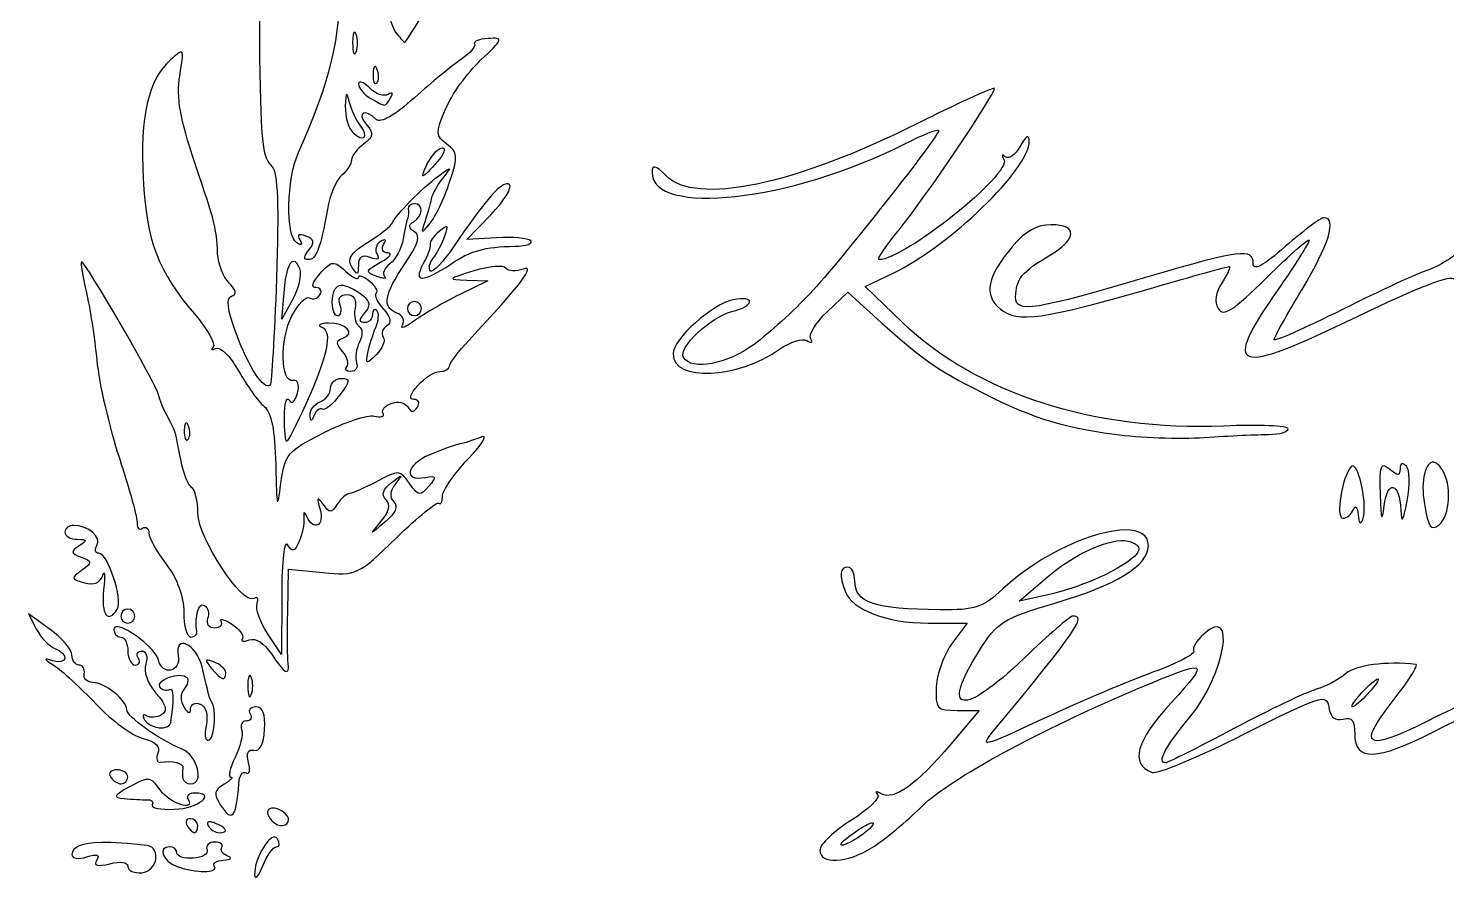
# Model space of a CAD drawing. Extents: x 25 to 138, y 19 to 165.
# Drawn here: x 26.7 to 84, y 94.4 to 128.7 of the extents above; entities that cross this region are included whole.
import ezdxf

# ---------------------------------------------------------------- set-up
doc = ezdxf.new("R2010")
doc.units = 0
doc.layers.add('Layer_1', color=7, linetype='CONTINUOUS')

msp = doc.modelspace()

# ---------------------------------------------------------------- linework, layer by layer
at = {"layer": 'Layer_1', "color": 7}
for points in [[(39.925075, 128.50231), (39.925075, 128.50231)], [(40.743076, 127.123719), (40.743076, 127.123719)], [(39.597101, 125.983256), (39.597101, 125.983256)], [(40.152173, 126.493681), (40.152173, 126.493681)], [(65.741793, 126.236813), (65.741793, 126.236813)], [(43.469388, 123.834619), (43.469388, 123.834619)], [(46.062305, 122.387127), (46.062305, 122.387127)], [(45.641728, 120.204866), (44.45, 120.134861), (45.418485, 121.133662)], [(28.889192, 119.233624), (28.889192, 119.233624)], [(37.456731, 119.261736), (37.456731, 119.261736)], [(39.039269, 119.169131), (39.039269, 119.169131)], [(62.044792, 116.77796), (60.536667, 118.240885), (61.665556, 118.77832)], [(37.418699, 117.719987), (36.977173, 116.920175), (37.067575, 117.977955)], [(44.45, 118.487829), (45.296667, 118.46027), (44.167778, 117.910157)], [(58.992714, 117.210113), (59.827253, 118.009925), (60.464457, 117.427842)], [(42.333333, 117.625731), (42.333333, 117.625731)], [(39.383231, 114.521286), (39.383231, 114.521286)], [(33.123076, 112.730386), (33.123076, 112.730386)], [(83.478799, 111.140682), (83.478799, 111.140682)], [(41.767785, 110.570725), (41.767785, 110.570725)], [(80.213398, 110.989648), (80.213398, 110.989648)], [(82.231397, 111.080599), (82.231397, 111.080599)], [(28.575, 108.590208), (28.575, 108.590208)], [(71.051098, 108.40555), (71.051098, 108.40555)], [(71.000936, 107.973398), (71.000936, 107.973398)], [(37.219709, 105.096055), (37.253333, 106.818603), (38.636332, 106.685759)], [(67.969805, 105.799406), (66.745556, 105.529861), (67.874444, 106.493938)], [(36.973315, 105.772397), (36.967253, 103.373508), (36.405013, 104.220175)], [(26.746068, 105.010617), (27.079002, 104.387742)], [(27.625256, 104.384437), (26.746068, 105.010617), (26.746068, 105.010617)], [(30.762222, 105.207953), (30.762222, 105.207953)], [(30.350466, 104.496332), (30.350466, 104.496332)], [(63.071155, 104.643508), (64.645977, 104.643508), (64.047909, 103.835424)], [(33.967539, 103.148061), (33.967539, 103.148061)], [(35.691741, 102.537865), (35.691741, 102.537865)], [(81.226533, 102.385731), (81.226533, 102.385731)], [(35.933724, 101.256842), (35.933724, 101.256842)], [(64.244141, 101.116831), (65.12884, 101.117382), (63.986173, 99.752575)], [(30.322353, 98.716842), (30.322353, 98.716842)], [(31.606132, 98.329887), (31.606132, 98.329887)], [(36.563763, 97.169028), (36.563763, 97.169028)], [(33.285687, 96.741286), (33.285687, 96.741286)], [(34.114161, 96.612852), (34.114161, 96.612852)], [(60.817785, 96.579779), (60.817785, 96.579779)], [(29.695069, 95.782171), (29.695069, 95.782171)], [(34.265195, 95.80091), (34.265195, 95.80091)], [(36.699912, 96.004311), (36.699912, 96.004311)]]:
    msp.add_lwpolyline(points, dxfattribs=at)
for points in [[(36.676211, 132.123794), (36.135764, 130.73184), (36.040785, 129.992931), (36.082551, 127.503508)], [(37.653516, 123.651062), (38.94505, 126.522027), (39.357777, 128.249247), (39.350157, 130.749064)], [(41.938112, 128.078976), (41.953716, 128.073072), (42.363328, 128.706286), (42.848169, 129.48623)], [(41.345556, 129.173688), (41.345556, 128.953789), (41.472556, 128.619878), (41.627778, 128.431754)], [(39.925075, 128.50231), (39.874029, 128.521326), (39.837981, 128.358992), (39.837981, 128.067953)], [(39.980195, 128.420731), (39.960623, 128.469236), (39.94209, 128.495971), (39.925075, 128.50231)], [(39.980195, 127.715175), (40.058487, 127.909203), (40.058487, 128.226703), (39.980195, 128.420731)], [(41.627778, 128.431754), (41.783, 128.24363), (41.922505, 128.084875), (41.938112, 128.078976)], [(45.003971, 127.370664), (45.922777, 128.237199), (45.940226, 128.286988), (45.311548, 128.2493)], [(32.859046, 126.737868), (33.04203, 127.882194), (33.037661, 127.889684), (32.478156, 127.383341)], [(39.837981, 128.067953), (39.837981, 127.679897), (39.901904, 127.521147), (39.980195, 127.715175)], [(44.757027, 128.028264), (44.81841, 127.928829), (44.584047, 127.654686), (44.236129, 127.419172)], [(45.311548, 128.2493), (44.945196, 128.227341), (44.695643, 128.127702), (44.757027, 128.028264)], [(32.478156, 127.383341), (31.583209, 126.573425), (31.248062, 125.108139), (31.383441, 122.599897)], [(36.082551, 127.503508), (36.143796, 123.852944), (36.184357, 123.49788), (36.588017, 123.068979)], [(40.743076, 127.123719), (40.700302, 127.130196), (40.670517, 127.027137), (40.662047, 126.821654)], [(44.236129, 127.419172), (43.888214, 127.18366), (43.031833, 126.479888), (42.333333, 125.854823)], [(43.589552, 125.397865), (43.831973, 125.978061), (44.46855, 126.865697), (45.003971, 127.370664)], [(33.467588, 123.226075), (32.863516, 125.017771), (32.718208, 125.857117), (32.859046, 126.737868)], [(40.662047, 126.821654), (40.649796, 126.524146), (40.716547, 126.357458), (40.810327, 126.451237)], [(40.832924, 126.991981), (40.799142, 127.076405), (40.768744, 127.119833), (40.743076, 127.123719)], [(40.810327, 126.451237), (40.904123, 126.54502), (40.914453, 126.788253), (40.832924, 126.991981)], [(39.597101, 125.983256), (39.571676, 125.960241), (39.556952, 125.807023), (39.543632, 125.514172)], [(39.715062, 125.669064), (39.658603, 125.89875), (39.622527, 126.006269), (39.597101, 125.983256)], [(40.152173, 126.493681), (40.10395, 126.495862), (40.075556, 126.468266), (40.075556, 126.408794)], [(40.075556, 126.408794), (40.075556, 126.250196), (40.297806, 125.990986), (40.569444, 125.832773)], [(40.521489, 126.251147), (40.368147, 126.404487), (40.232547, 126.490043), (40.152173, 126.493681)], [(41.270592, 125.992626), (41.103897, 125.889604), (40.766836, 126.0058), (40.521489, 126.251147)], [(41.372564, 125.853719), (41.491933, 126.046864), (41.450249, 126.103658), (41.270592, 125.992626)], [(61.900373, 120.518508), (62.922825, 121.772571), (65.757778, 125.970088), (65.757778, 126.229648)], [(65.741793, 126.236813), (65.582828, 126.232484), (64.261255, 125.62905), (62.668215, 124.830113)], [(65.757778, 126.229648), (65.757778, 126.234804), (65.75239, 126.237104), (65.741793, 126.236813)], [(39.543632, 125.514172), (39.525626, 125.118355), (39.661468, 124.643926), (39.845147, 124.460247)], [(40.146111, 124.745226), (39.985473, 124.943008), (39.791369, 125.358617), (39.715062, 125.669064)], [(40.795442, 124.982248), (40.33706, 125.433295), (39.985532, 125.271156), (40.383133, 124.792078)], [(40.569444, 125.832773), (41.190156, 125.47124), (41.13526, 125.46975), (41.372564, 125.853719)], [(42.333333, 125.854823), (41.540422, 125.145268), (40.962834, 124.817535), (40.795442, 124.982248)], [(43.644123, 123.981242), (43.185083, 124.316898), (43.180818, 124.419629), (43.589552, 125.397865)], [(39.845147, 124.460247), (40.275222, 124.030171), (40.530515, 124.271948), (40.146111, 124.745226)], [(40.383133, 124.792078), (40.701618, 124.408326), (40.685328, 124.283308), (40.276749, 123.984547)], [(62.668215, 124.830113), (57.667299, 122.322061), (53.704527, 121.494534), (52.493333, 122.705731)], [(63.5, 124.536867), (63.5, 124.287885), (59.557584, 119.288048), (58.30259, 117.945435)], [(62.104874, 123.983997), (62.872112, 124.372786), (63.5, 124.62154), (63.5, 124.536867)], [(67.158966, 124.101407), (67.152224, 124.397481), (67.032344, 124.330526), (66.791307, 123.896353)], [(40.276749, 123.984547), (40.010969, 123.790206), (39.793333, 123.501944), (39.793333, 123.344035)], [(42.897778, 123.270175), (43.063922, 123.580619), (43.321145, 123.834619), (43.469388, 123.834619)], [(43.469388, 123.834619), (43.617628, 123.834619), (43.521328, 123.580619), (43.255517, 123.270175)], [(43.750507, 122.442798), (44.101941, 123.507657), (44.092182, 123.653611), (43.644123, 123.981242)], [(51.928889, 122.856762), (51.928889, 121.045965), (57.531872, 121.666681), (62.104874, 123.983997)], [(61.665556, 118.77832), (63.940236, 119.860919), (67.183971, 123.004121), (67.158966, 124.101407)], [(66.791307, 123.896353), (66.594711, 123.542234), (66.324819, 123.351734), (66.191584, 123.473019)], [(34.388117, 119.551124), (34.323618, 120.685355), (34.321036, 120.694779), (33.467588, 123.226075)], [(37.579102, 119.997608), (37.124866, 120.27834), (37.171813, 122.580283), (37.653516, 123.651062)], [(39.793333, 123.344035), (39.793333, 123.186126), (39.61636, 122.910294), (39.399766, 122.730535)], [(42.683907, 122.705731), (42.635334, 122.705731), (42.731634, 122.959728), (42.897778, 123.270175)], [(43.255517, 123.270175), (42.989706, 122.959728), (42.732483, 122.705731), (42.683907, 122.705731)], [(52.493333, 122.705731), (52.066373, 123.132688), (51.928889, 123.169472), (51.928889, 122.856762)], [(66.13591, 123.367186), (66.462537, 122.796188), (62.131315, 119.319064), (61.093395, 119.319064)], [(66.191584, 123.473019), (66.058347, 123.594307), (66.033238, 123.546674), (66.13591, 123.367186)], [(31.383441, 122.599897), (31.520652, 120.057696), (31.976537, 118.851814), (33.451602, 117.128534)], [(36.588017, 123.068979), (36.813944, 122.828918), (36.866455, 121.478394), (36.763302, 118.553423)], [(39.399766, 122.730535), (39.183169, 122.550776), (38.922012, 121.931807), (38.819887, 121.355252)], [(41.445327, 120.810651), (41.581366, 121.132147), (42.632777, 122.196379), (43.321111, 122.709035)], [(43.474349, 122.607063), (43.24832, 122.319763), (43.038635, 121.938763), (43.008019, 121.760396)], [(43.321111, 122.709035), (43.85148, 123.104039), (43.860503, 123.097887), (43.474349, 122.607063)], [(42.966129, 120.786397), (43.184197, 121.050178), (43.53696, 121.79575), (43.750507, 122.442798)], [(46.062305, 122.387127), (45.756198, 122.364947), (45.075292, 121.557591), (43.937922, 119.873035)], [(45.418485, 121.133662), (45.951106, 121.683189), (46.289352, 122.23035), (46.170342, 122.349092)], [(46.170342, 122.349092), (46.141654, 122.377718), (46.106035, 122.390296), (46.062305, 122.387127)], [(42.333333, 121.576842), (42.178111, 121.576842), (42.066362, 121.481592), (42.084735, 121.365175)], [(42.303017, 120.852544), (42.692365, 121.093175), (42.712671, 121.576842), (42.333333, 121.576842)], [(43.008019, 121.760396), (42.977407, 121.582026), (42.866352, 121.181731), (42.761075, 120.871286)], [(38.819887, 121.355252), (38.536158, 119.753429), (38.371419, 119.319064), (38.046533, 119.319064)], [(42.063789, 121.012397), (42.033873, 120.934783), (41.952517, 120.553786), (41.883542, 120.165731)], [(42.084735, 121.365175), (42.103119, 121.248758), (42.093704, 121.090006), (42.063789, 121.012397)], [(42.336091, 120.446299), (42.089812, 120.598507), (42.080242, 120.714862), (42.303017, 120.852544)], [(42.761075, 120.871286), (42.584957, 120.351952), (42.601332, 120.345119), (42.966129, 120.786397)], [(79.061908, 121.012397), (78.928539, 121.012397), (78.230041, 120.493887), (77.509686, 119.859805)], [(78.175556, 118.117412), (79.249922, 119.898737), (79.590892, 121.012397), (79.061908, 121.012397)], [(37.951173, 120.271011), (37.661551, 120.38215), (37.576179, 120.328739), (37.705882, 120.118876)], [(38.072438, 119.709324), (38.322874, 120.011078), (38.295303, 120.138956), (37.951173, 120.271011)], [(40.442114, 120.011939), (40.938981, 120.321641), (41.390485, 120.68104), (41.445327, 120.810651)], [(41.943074, 119.14598), (42.48621, 119.945276), (42.590048, 120.289344), (42.336091, 120.446299)], [(43.336546, 120.461181), (43.105124, 120.269117), (42.938655, 120.028582), (42.96668, 119.927052)], [(43.096214, 119.383004), (43.249461, 119.580786), (43.460591, 119.98293), (43.565851, 120.276523)], [(43.565851, 120.276523), (43.726546, 120.724739), (43.689851, 120.754398), (43.336546, 120.461181)], [(61.093395, 119.319064), (60.999209, 119.319064), (61.362519, 119.858814), (61.900373, 120.518508)], [(68.04091, 120.730175), (67.47484, 120.730175), (66.997961, 120.467466), (66.507981, 119.885159)], [(67.945, 119.471749), (69.092239, 120.139015), (69.137437, 120.730175), (68.04091, 120.730175)], [(37.705882, 120.118876), (37.828697, 119.920158), (37.77981, 119.873563), (37.579102, 119.997608)], [(38.046533, 119.319064), (37.850301, 119.319064), (37.858929, 119.452061), (38.072438, 119.709324)], [(39.802703, 119.031327), (39.603635, 119.34614), (39.761109, 119.587463), (40.442114, 120.011939)], [(40.961358, 120.048871), (40.779618, 119.936552), (40.717399, 119.704912), (40.823004, 119.534035)], [(41.090342, 119.927052), (41.216109, 120.130546), (41.167725, 120.176413), (40.961358, 120.048871)], [(41.258465, 119.591363), (41.05207, 119.596951), (40.97784, 119.745016), (41.090342, 119.927052)], [(41.883542, 120.165731), (41.814567, 119.777675), (41.571974, 119.320963), (41.344452, 119.150391)], [(42.96668, 119.927052), (42.994696, 119.825523), (42.865647, 119.468518), (42.679496, 119.133302)], [(43.937922, 119.873035), (43.501163, 119.226151), (43.070292, 118.770065), (42.98046, 118.8599)], [(43.800118, 119.141572), (44.624343, 119.688964), (45.129368, 119.828627), (46.401855, 119.862009)], [(47.029136, 120.07974), (46.921428, 120.187453), (46.297153, 120.243539), (45.641728, 120.204866)], [(46.401855, 119.862009), (46.854584, 119.873885), (47.136846, 119.972033), (47.029136, 120.07974)], [(66.507981, 119.885159), (65.438689, 118.614378), (65.293407, 117.891381), (65.993145, 117.324766)], [(76.2, 119.154249), (76.2, 119.788687), (75.680499, 119.724496), (71.992022, 118.636106)], [(77.509686, 119.859805), (76.611034, 119.068778), (76.2, 118.847329), (76.2, 119.154249)], [(76.754522, 118.604686), (77.691211, 119.531162), (78.457778, 120.204254), (78.457778, 120.100134)], [(78.457778, 120.100134), (78.457778, 119.996011), (77.886278, 119.092925), (77.187778, 118.093711)], [(84.878333, 119.912721), (84.373963, 119.47283), (83.643611, 119.015401), (83.255556, 118.896281)], [(28.889192, 119.233624), (28.849949, 119.194381), (28.936182, 118.657874), (29.081016, 118.041345)], [(32.00466, 113.85707), (31.938412, 114.247694), (28.99055, 119.334981), (28.889192, 119.233624)], [(34.851687, 118.37428), (34.62024, 118.605725), (34.411768, 119.135349), (34.388117, 119.551124)], [(37.067575, 117.977955), (37.138277, 118.804821), (37.288549, 119.265459), (37.456731, 119.261736)], [(37.456731, 119.261736), (37.533179, 119.260046), (37.613169, 119.162487), (37.690998, 118.959671)], [(38.525537, 118.756824), (38.765584, 119.02207), (38.90209, 119.156182), (39.039269, 119.169131)], [(39.039269, 119.169131), (39.176452, 119.182082), (39.314123, 119.074064), (39.556862, 118.854388)], [(40.54519, 119.403398), (40.220079, 119.528154), (40.074139, 119.434349), (40.071147, 119.098575)], [(40.809774, 118.641618), (40.334413, 118.824032), (40.347059, 118.871349), (40.959704, 119.211024)], [(40.823004, 119.534035), (40.946564, 119.334115), (40.847397, 119.28743), (40.54519, 119.403398)], [(40.959704, 119.211024), (41.327169, 119.41476), (41.461653, 119.58586), (41.258465, 119.591363)], [(41.344452, 119.150391), (41.116925, 118.979822), (41.020207, 118.750891), (41.129481, 118.641618)], [(41.626124, 117.164362), (41.020503, 117.396761), (41.10261, 117.909127), (41.943074, 119.14598)], [(42.679496, 119.133302), (42.262888, 118.383077), (42.662421, 118.385992), (43.800118, 119.141572)], [(42.98046, 118.8599), (42.890626, 118.949734), (42.942967, 119.185226), (43.096214, 119.383004)], [(44.539848, 116.073508), (46.608879, 118.282961), (47.265395, 119.142328), (46.730378, 118.940378)], [(66.608853, 117.805977), (66.614774, 118.525243), (66.874427, 118.849071), (67.945, 119.471749)], [(36.763302, 118.553423), (36.682358, 116.258237), (36.566015, 114.324524), (36.504784, 114.25615)], [(37.690998, 118.959671), (37.783945, 118.717456), (37.66161, 118.159684), (37.418699, 117.719987)], [(38.355214, 118.190175), (38.143061, 118.190175), (38.207956, 118.4059), (38.525537, 118.756824)], [(39.556862, 118.854388), (39.842113, 118.596253), (40.075556, 118.484011), (40.075556, 118.604686)], [(40.071147, 119.098575), (40.067487, 118.687798), (40.026347, 118.677643), (39.802703, 119.031327)], [(40.075556, 118.604686), (40.075556, 118.725361), (40.26892, 118.66323), (40.505504, 118.466883)], [(41.129481, 118.641618), (41.238754, 118.532344), (41.094894, 118.532209), (40.809774, 118.641618)], [(44.732222, 118.863758), (43.655623, 118.531811), (43.642551, 118.514414), (44.45, 118.487829)], [(46.024823, 118.974002), (45.934802, 119.105015), (45.353111, 119.055195), (44.732222, 118.863758)], [(46.730378, 118.940378), (46.432343, 118.827884), (46.114843, 118.842989), (46.024823, 118.974002)], [(71.992022, 118.636106), (67.336456, 117.26235), (66.603462, 117.149269), (66.608853, 117.805977)], [(72.140851, 118.186867), (73.759012, 118.654436), (75.146397, 119.036842), (75.224349, 119.036842)], [(74.791093, 117.340751), (75.001484, 117.001057), (75.379049, 117.244217), (76.754522, 118.604686)], [(75.224349, 119.036842), (75.302305, 119.036839), (75.178564, 118.749839), (74.948742, 118.399084)], [(83.255556, 118.896281), (82.8675, 118.777158), (81.31175, 118.060776), (79.798333, 117.303819)], [(80.411286, 117.024355), (82.878589, 118.222199), (84.245577, 118.748442), (84.31885, 118.528619)], [(29.081016, 118.041345), (29.225852, 117.424814), (29.418712, 116.167689), (29.509311, 115.247785)], [(34.948701, 117.845113), (35.171394, 117.919343), (35.140646, 118.085321), (34.851687, 118.37428)], [(38.520576, 117.903542), (38.618073, 118.061295), (38.543653, 118.190175), (38.355214, 118.190175)], [(40.29053, 117.826924), (39.487404, 118.448795), (39.065491, 118.418544), (39.008953, 117.735422)], [(40.505504, 118.466883), (40.742088, 118.270535), (40.868874, 118.04312), (40.787173, 117.96142)], [(65.993145, 117.324766), (66.695958, 116.755665), (67.652733, 116.89002), (72.140851, 118.186867)], [(74.948742, 118.399084), (74.67116, 117.975441), (74.61804, 117.62016), (74.791093, 117.340751)], [(77.187778, 118.093711), (74.876144, 114.786888), (75.426748, 114.604426), (80.411286, 117.024355)], [(77.046667, 116.086736), (77.046667, 116.174265), (77.554667, 117.087965), (78.175556, 118.117412)], [(35.137217, 116.340846), (34.774649, 117.327422), (34.719545, 117.768727), (34.948701, 117.845113)], [(37.390036, 117.052464), (37.638575, 117.533088), (37.954399, 117.85702), (38.092284, 117.7718)], [(38.092284, 117.7718), (38.230169, 117.686583), (38.423077, 117.745788), (38.520576, 117.903542)], [(39.008953, 117.735422), (38.97827, 117.364681), (39.074765, 117.061286), (39.223377, 117.061286)], [(39.223377, 117.061286), (39.371987, 117.061286), (39.42021, 117.251783), (39.330864, 117.484619)], [(39.330864, 117.484619), (39.229535, 117.748672), (39.333139, 117.907953), (39.605921, 117.907953)], [(39.605921, 117.907953), (39.889783, 117.907953), (40.005364, 117.712091), (39.935548, 117.34957)], [(40.326908, 117.164912), (40.567743, 117.455099), (40.558432, 117.619482), (40.29053, 117.826924)], [(40.787173, 117.96142), (40.705473, 117.879719), (40.837688, 117.593041), (41.080972, 117.324216)], [(42.333333, 117.625731), (42.178111, 117.625731), (42.051111, 117.498728), (42.051111, 117.343508)], [(42.615556, 117.343508), (42.615556, 117.498728), (42.488556, 117.625731), (42.333333, 117.625731)], [(44.167778, 117.910157), (43.546889, 117.607708), (42.726898, 117.134111), (42.34546, 116.857886)], [(55.208619, 117.701245), (54.366205, 117.540209), (52.775556, 116.112847), (52.775556, 115.517881)], [(55.15019, 117.221687), (56.066715, 117.451721), (56.118325, 117.875147), (55.208619, 117.701245)], [(58.30259, 117.945435), (57.668792, 117.267387), (56.654596, 116.346637), (56.049223, 115.899324)], [(60.464457, 117.427842), (62.62313, 115.453856), (63.233608, 115.000604), (64.898434, 114.137089)], [(33.451602, 117.128534), (33.979527, 116.511768), (34.320522, 115.90652), (34.209522, 115.783567)], [(37.435784, 114.441358), (36.9233, 114.344971), (36.892831, 116.090981), (37.390036, 117.052464)], [(39.935548, 117.34957), (39.876389, 117.042389), (39.947644, 116.717221), (40.093745, 116.626926)], [(40.32305, 116.779064), (40.090513, 116.779064), (40.091828, 116.881657), (40.326908, 117.164912)], [(40.64, 117.108688), (40.64, 116.927595), (40.497277, 116.779064), (40.32305, 116.779064)], [(40.815839, 117.261926), (40.71905, 117.358714), (40.64, 117.289779), (40.64, 117.108688)], [(40.773395, 116.579522), (40.8935, 116.857855), (40.912627, 117.165141), (40.815839, 117.261926)], [(41.080972, 117.324216), (41.379335, 116.994529), (41.424095, 116.774004), (41.218225, 116.646769)], [(41.849918, 116.679293), (41.958827, 116.857053), (41.858065, 117.075358), (41.626124, 117.164362)], [(42.34546, 116.857886), (41.96402, 116.581661), (41.741011, 116.501529), (41.849918, 116.679293)], [(42.051111, 117.343508), (42.051111, 117.188286), (42.178111, 117.061286), (42.333333, 117.061286)], [(42.333333, 117.061286), (42.488556, 117.061286), (42.615556, 117.188286), (42.615556, 117.343508)], [(53.200543, 115.365746), (52.959824, 115.755235), (54.267552, 117.00016), (55.15019, 117.221687)], [(58.332356, 116.128076), (58.236279, 116.283527), (58.533611, 116.770264), (58.992714, 117.210113)], [(79.798333, 117.303819), (78.284917, 116.546863), (77.046667, 115.999208), (77.046667, 116.086736)], [(36.504784, 114.25615), (36.27893, 114.003956), (35.63596, 114.98373), (35.137217, 116.340846)], [(38.593339, 116.592202), (39.03796, 116.412751), (38.829694, 115.421479), (37.936289, 113.462953)], [(38.859576, 116.757014), (38.519487, 116.74476), (38.399579, 116.670406), (38.593339, 116.592202)], [(39.442209, 116.143511), (39.987443, 116.327012), (39.55538, 116.782075), (38.859576, 116.757014)], [(40.093745, 116.626926), (40.249715, 116.530539), (40.258447, 116.265778), (40.114691, 115.985864)], [(40.454792, 115.55812), (40.509929, 115.841694), (40.653287, 116.301188), (40.773395, 116.579522)], [(41.218225, 116.646769), (41.050365, 116.543025), (40.986521, 116.338809), (41.076564, 116.19312)], [(74.997248, 112.598647), (69.814186, 112.371958), (64.978444, 113.932283), (62.044792, 116.77796)], [(34.209522, 115.783567), (34.098518, 115.660614), (34.145813, 115.638325), (34.314805, 115.734509)], [(34.314805, 115.734509), (34.484358, 115.831015), (34.894639, 115.425241), (35.229823, 114.828863)], [(39.438351, 115.599463), (39.159087, 115.937963), (39.159592, 116.048396), (39.442209, 116.143511)], [(40.114691, 115.985864), (39.980023, 115.723646), (39.92661, 115.350314), (39.996181, 115.156286)], [(41.076564, 116.19312), (41.166598, 116.047434), (41.041224, 115.728938), (40.797647, 115.48536)], [(43.745548, 115.015175), (43.746265, 115.131589), (44.103778, 115.607842), (44.539848, 116.073508)], [(52.775556, 115.517881), (52.775556, 114.385055), (55.383066, 114.495787), (57.077791, 115.700334)], [(56.049223, 115.899324), (54.958626, 115.093472), (53.533816, 114.826501), (53.200543, 115.365746)], [(57.077791, 115.700334), (57.503591, 116.002978), (57.999407, 116.15901), (58.179671, 116.0476)], [(58.179671, 116.0476), (58.365554, 115.932719), (58.431424, 115.967779), (58.332356, 116.128076)], [(29.509311, 115.247785), (29.59991, 114.327879), (30.010983, 112.549879), (30.422675, 111.296674)], [(39.602613, 114.989267), (39.704749, 115.091403), (39.631033, 115.365912), (39.438351, 115.599463)], [(39.996181, 115.156286), (40.065751, 114.962258), (39.96366, 114.803508), (39.769632, 114.803508)], [(40.797647, 115.48536), (40.395302, 115.083018), (40.363713, 115.089713), (40.454792, 115.55812)], [(35.229823, 114.828863), (35.563895, 114.234458), (36.028559, 113.589002), (36.262798, 113.394601)], [(39.769632, 114.803508), (39.575602, 114.803506), (39.50048, 114.887134), (39.602613, 114.989267)], [(42.474444, 114.239064), (42.755394, 114.549506), (43.155881, 114.803508), (43.364658, 114.803508)], [(43.364658, 114.803508), (43.573432, 114.803508), (43.744701, 114.898756), (43.745548, 115.015175)], [(37.608315, 113.923215), (37.699778, 114.272964), (37.631517, 114.478174), (37.435784, 114.441358)], [(38.523333, 113.572644), (38.756167, 113.661993), (38.946667, 113.912042), (38.946667, 114.128269)], [(38.946667, 114.128269), (38.946667, 114.344494), (39.143147, 114.521286), (39.383231, 114.521286)], [(39.383231, 114.521286), (39.757469, 114.521286), (39.747402, 114.424921), (39.312675, 113.844943)], [(42.306325, 113.674619), (42.093713, 113.674619), (42.157458, 113.888798), (42.474444, 114.239064)], [(64.898434, 114.137089), (67.166103, 112.960888), (68.303157, 112.588453), (70.604614, 112.267917)], [(32.370669, 112.969064), (32.199413, 113.279506), (32.034813, 113.679268), (32.00466, 113.85707)], [(36.262798, 113.394601), (36.560927, 113.147177), (36.701662, 112.437998), (36.731332, 111.029887)], [(37.08411, 112.965203), (37.08411, 113.506217), (37.16778, 113.812587), (37.270422, 113.646507)], [(37.936289, 113.462953), (37.564557, 112.648033), (37.220881, 111.981286), (37.172305, 111.981286)], [(37.270422, 113.646507), (37.378823, 113.471109), (37.52042, 113.587097), (37.608315, 113.923215)], [(38.122047, 113.048436), (38.109793, 113.247338), (38.2905, 113.483298), (38.523333, 113.572644)], [(39.312675, 113.844943), (39.033789, 113.472881), (38.721301, 113.219567), (38.618143, 113.282153)], [(41.065537, 113.106867), (40.988604, 113.23135), (41.13683, 113.414529), (41.395165, 113.513662)], [(41.395165, 113.513662), (41.653502, 113.612796), (41.954365, 113.54905), (42.063789, 113.372001)], [(42.455702, 113.362631), (42.561877, 113.534426), (42.494764, 113.674619), (42.306325, 113.674619)], [(32.716831, 112.194604), (32.697793, 112.310273), (32.541924, 112.658617), (32.370669, 112.969064)], [(37.172305, 111.981286), (37.123728, 111.981286), (37.08411, 112.424189), (37.08411, 112.965203)], [(38.287412, 113.04127), (38.174597, 112.761461), (38.13963, 112.763013), (38.122047, 113.048436)], [(38.618143, 113.282153), (38.514985, 113.344738), (38.366025, 113.236266), (38.287412, 113.04127)], [(38.664444, 112.328549), (39.518167, 112.761653), (40.439253, 113.063004), (40.711106, 112.998277)], [(40.711106, 112.998277), (40.982959, 112.933549), (41.142471, 112.982388), (41.065537, 113.106867)], [(42.063789, 113.372001), (42.20812, 113.138462), (42.315658, 113.136035), (42.455702, 113.362631)], [(33.042047, 112.42832), (33.029793, 112.130813), (33.096547, 111.964124), (33.190327, 112.057904)], [(33.123076, 112.730386), (33.080302, 112.736863), (33.050517, 112.633804), (33.042047, 112.42832)], [(33.212924, 112.598647), (33.179142, 112.683071), (33.148744, 112.7265), (33.123076, 112.730386)], [(33.190327, 112.057904), (33.284123, 112.151686), (33.294453, 112.394919), (33.212924, 112.598647)], [(36.942999, 110.279684), (37.1029, 111.47133), (37.198227, 111.584722), (38.664444, 112.328549)], [(44.493547, 111.264154), (45.140753, 111.950312), (45.324739, 112.277354), (44.987436, 112.14224)], [(70.604614, 112.267917), (71.586683, 112.131146), (73.2155, 112.073319), (74.224444, 112.139483)], [(74.224444, 112.139483), (75.233389, 112.205647), (76.408139, 112.260726), (76.835, 112.261855)], [(77.611111, 112.488403), (77.611111, 112.612002), (76.43484, 112.661524), (74.997248, 112.598647)], [(76.835, 112.261855), (77.261861, 112.262958), (77.611111, 112.364812), (77.611111, 112.488403)], [(33.338603, 110.124241), (33.134893, 110.250143), (32.917782, 110.973679), (32.716831, 112.194604)], [(44.167778, 111.877104), (44.012556, 111.849661), (43.468183, 111.653843), (42.95786, 111.442197)], [(44.987436, 112.14224), (44.69178, 112.023806), (44.323, 111.904564), (44.167778, 111.877104)], [(30.422675, 111.296674), (30.834364, 110.043467), (31.157105, 108.860837), (31.139805, 108.66848)], [(42.95786, 111.442197), (41.996177, 111.043357), (41.856299, 110.356728), (42.770998, 110.524974)], [(43.462222, 109.758786), (43.462222, 109.985151), (43.926252, 110.662713), (44.493547, 111.264154)], [(81.703333, 110.852397), (81.336089, 111.157189), (81.286017, 111.021725), (81.325201, 109.828789)], [(83.478799, 111.140682), (83.157557, 111.161162), (82.947377, 110.428711), (83.111687, 109.456168)], [(83.827166, 110.85019), (83.705099, 111.043264), (83.585877, 111.133855), (83.478799, 111.140682)], [(36.731332, 111.029887), (36.768385, 109.271611), (36.795035, 109.176979), (36.942999, 110.279684)], [(42.137101, 110.281338), (41.752718, 110.830121), (41.704647, 110.833045), (40.836232, 110.369532)], [(41.403984, 110.314408), (41.628424, 110.49067), (41.745563, 110.577248), (41.767785, 110.570725)], [(41.767785, 110.570725), (41.79001, 110.564203), (41.717381, 110.464074), (41.563838, 110.267006)], [(42.770998, 110.524974), (43.219277, 110.607428), (43.239007, 110.558025), (42.913763, 110.166132)], [(80.161034, 110.959882), (79.781979, 110.555389), (79.509761, 108.876842), (79.823138, 108.876842)], [(80.213398, 110.989648), (80.195507, 110.987647), (80.178038, 110.978028), (80.161034, 110.959882)], [(80.625157, 108.821718), (80.828899, 109.330282), (80.481751, 111.019656), (80.213398, 110.989648)], [(82.126667, 110.874444), (82.126667, 110.574676), (82.043335, 110.57022), (81.703333, 110.852397)], [(82.231397, 111.080599), (82.164261, 111.089266), (82.126667, 111.019524), (82.126667, 110.874444)], [(82.382431, 110.979727), (82.322803, 111.042259), (82.271678, 111.075398), (82.231397, 111.080599)], [(82.414951, 109.582397), (82.540275, 110.216254), (82.525977, 110.829187), (82.382431, 110.979727)], [(83.705898, 108.617217), (84.157075, 108.991661), (84.223764, 110.222878), (83.827166, 110.85019)], [(33.59161, 109.07197), (33.587763, 109.567281), (33.473777, 110.040701), (33.338603, 110.124241)], [(40.836232, 110.369532), (40.340269, 110.104816), (39.834383, 109.883235), (39.712305, 109.876744)], [(41.188459, 109.626492), (40.989498, 109.825453), (41.057333, 110.042174), (41.403984, 110.314408)], [(41.563838, 110.267006), (41.333169, 109.970947), (41.311813, 109.729139), (41.499897, 109.541055)], [(42.913763, 110.166132), (42.570397, 109.752399), (42.500372, 109.762695), (42.137101, 110.281338)], [(81.484501, 109.376242), (81.617281, 110.448687), (82.111492, 110.329169), (82.159187, 109.213081)], [(38.645702, 109.441286), (38.40848, 109.77524), (38.382979, 109.73055), (38.523884, 109.229619)], [(39.218416, 109.441286), (38.976704, 109.064991), (38.913, 109.064988), (38.645702, 109.441286)], [(39.712305, 109.876744), (39.590226, 109.870236), (39.367976, 109.674119), (39.218416, 109.441286)], [(40.98892, 108.75392), (41.324733, 109.153036), (41.387418, 109.427533), (41.188459, 109.626492)], [(41.499897, 109.541055), (41.687981, 109.352968), (41.568212, 109.077719), (41.140504, 108.715334)], [(41.603524, 108.0875), (42.474904, 108.931497), (43.249466, 109.560333), (43.324969, 109.48483)], [(43.324969, 109.48483), (43.400472, 109.409327), (43.462222, 109.532419), (43.462222, 109.758786)], [(80.246471, 109.229619), (80.325152, 109.42461), (80.408695, 109.329935), (80.433333, 109.017953)], [(81.325201, 109.828789), (81.359256, 108.791915), (81.398372, 108.68059), (81.484501, 109.376242)], [(82.159187, 109.213081), (82.183944, 108.63375), (82.244686, 108.72125), (82.414951, 109.582397)], [(83.111687, 109.456168), (83.274078, 108.494995), (83.379702, 108.346498), (83.705898, 108.617217)], [(35.849388, 105.635694), (35.390221, 105.351914), (33.599343, 108.077602), (33.59161, 109.07197)], [(37.870694, 108.876842), (37.890662, 108.644008), (37.805874, 108.220571), (37.682178, 107.935916)], [(37.990859, 108.947397), (37.887362, 109.180815), (37.846677, 109.156942), (37.870694, 108.876842)], [(38.523884, 109.229619), (38.710085, 108.56765), (38.263974, 108.331422), (37.990859, 108.947397)], [(79.823138, 108.876842), (79.977759, 108.876842), (80.16818, 109.035592), (80.246471, 109.229619)], [(80.433333, 109.017953), (80.460046, 108.679608), (80.536802, 108.601173), (80.625157, 108.821718)], [(28.575, 108.590208), (28.380972, 108.592585), (28.222222, 108.467617), (28.222222, 108.312397)], [(28.222222, 108.312397), (28.222222, 108.157175), (28.444472, 108.028022), (28.716111, 108.025764)], [(29.511515, 107.77937), (29.716182, 108.110529), (29.170692, 108.582899), (28.575, 108.590208)], [(31.139805, 108.66848), (31.122516, 108.47601), (31.220941, 108.38825), (31.358637, 108.473351)], [(31.358637, 108.473351), (31.496336, 108.558453), (31.608889, 108.473921), (31.608889, 108.285386)], [(31.608889, 108.285386), (31.608889, 108.096847), (31.926389, 107.526358), (32.314444, 107.01759)], [(41.140504, 108.715334), (40.499151, 108.171938), (40.499126, 108.1718), (40.98892, 108.75392)], [(71.051098, 108.40555), (69.822376, 108.404486), (67.618384, 107.445673), (66.09457, 106.021546)], [(71.966667, 107.767243), (71.966667, 108.208681), (71.609608, 108.406036), (71.051098, 108.40555)], [(28.794383, 107.758976), (28.439491, 107.534539), (28.450955, 107.46846), (28.873207, 107.306427)], [(28.716111, 108.025764), (29.130569, 108.022137), (29.142995, 107.979443), (28.794383, 107.758976)], [(29.594748, 107.465731), (29.442402, 107.465731), (29.404858, 107.606794), (29.511515, 107.77937)], [(37.218606, 107.794805), (37.077543, 108.01734), (36.976956, 107.190496), (36.973315, 105.772397)], [(37.682178, 107.935916), (37.505222, 107.528692), (37.406363, 107.498609), (37.218606, 107.794805)], [(38.636332, 106.685759), (39.992805, 106.55542), (40.049405, 106.582217), (41.603524, 108.0875)], [(67.874444, 106.493938), (68.953535, 107.415859), (70.243336, 108.012245), (71.000936, 107.973398)], [(68.156116, 105.436155), (70.667781, 106.174107), (71.966667, 106.968684), (71.966667, 107.767243)], [(71.290877, 107.917173), (71.883239, 107.68986), (71.559462, 107.275408), (70.279395, 106.622369)], [(71.000936, 107.973398), (71.109165, 107.967849), (71.206524, 107.949544), (71.290877, 107.917173)], [(28.873207, 107.306427), (29.333769, 107.129691), (29.33523, 107.093169), (28.894154, 106.770645)], [(30.342197, 105.213465), (30.575131, 105.590358), (29.952769, 107.465731), (29.594748, 107.465731)], [(28.894154, 106.770645), (28.461321, 106.45415), (28.471419, 106.41154), (29.012114, 106.270144)], [(29.012114, 106.270144), (29.408021, 106.166614), (29.652248, 106.268437), (29.750743, 106.578825)], [(29.750743, 106.578825), (29.831657, 106.833793), (29.846245, 106.566147), (29.783264, 105.984064)], [(32.314444, 107.01759), (32.762258, 106.430475), (33.02, 105.724473), (33.02, 105.085581)], [(59.831111, 106.901286), (59.507507, 106.901283), (59.472483, 106.582124), (59.724174, 105.926186)], [(60.113333, 106.353377), (60.113333, 106.654661), (59.986333, 106.901286), (59.831111, 106.901286)], [(70.279395, 106.622369), (69.682828, 106.318023), (68.643288, 105.947685), (67.969805, 105.799406)], [(29.783264, 105.984064), (29.674538, 104.979186), (29.956845, 104.589948), (30.342197, 105.213465)], [(63.561736, 105.178737), (60.881418, 105.205966), (60.113333, 105.46749), (60.113333, 106.353377)], [(66.09457, 106.021546), (65.285374, 105.265286), (64.982067, 105.164316), (63.561736, 105.178737)], [(33.55082, 104.290731), (33.451961, 104.916835), (33.618952, 105.502381), (33.85454, 105.35678)], [(35.980576, 105.434501), (36.056254, 105.636685), (35.997202, 105.727047), (35.849388, 105.635694)], [(36.405013, 104.220175), (36.095745, 104.685842), (35.904895, 105.23241), (35.980576, 105.434501)], [(59.724174, 105.926186), (60.012749, 105.174174), (61.397447, 104.643508), (63.071155, 104.643508)], [(65.142621, 103.530051), (65.878493, 104.689914), (66.106246, 104.833887), (68.156116, 105.436155)], [(73.632991, 100.835713), (75.06858, 102.572971), (75.550883, 105.420743), (74.202948, 104.200882)], [(30.762222, 105.207953), (30.607, 105.207953), (30.48, 105.08095), (30.48, 104.925731)], [(30.48, 104.925731), (30.48, 104.770508), (30.607, 104.643508), (30.762222, 104.643508)], [(31.044444, 104.925731), (31.044444, 105.08095), (30.917444, 105.207953), (30.762222, 105.207953)], [(30.762222, 104.643508), (30.917444, 104.643508), (31.044444, 104.770508), (31.044444, 104.925731)], [(33.02, 105.085581), (33.02, 104.531946), (33.147, 104.079064), (33.302222, 104.079064)], [(33.85454, 105.35678), (34.002977, 105.265038), (34.061036, 105.024644), (33.983524, 104.822652)], [(33.983524, 104.822652), (33.906014, 104.62066), (34.032509, 104.455543), (34.265195, 104.455543)], [(34.530329, 104.711307), (34.443303, 104.852119), (34.630955, 104.805981), (34.9476, 104.608231)], [(37.232387, 103.020731), (37.207213, 103.214756), (37.201308, 104.148699), (37.219709, 105.096055)], [(65.79526, 100.383164), (69.118469, 104.420254), (69.466962, 104.925731), (68.926162, 104.925731)], [(68.926162, 104.925731), (68.806052, 104.925731), (67.919225, 104.163728), (66.955568, 103.232397)], [(27.079002, 104.387742), (27.262339, 104.045172), (27.594948, 103.695431), (27.81763, 103.60998)], [(28.504444, 103.354216), (28.504444, 103.576477), (28.108886, 104.040061), (27.625256, 104.384437)], [(30.350466, 104.496332), (30.255726, 104.503701), (30.197778, 104.468765), (30.197778, 104.377271)], [(30.197778, 104.377271), (30.197778, 104.213272), (30.324778, 104.079064), (30.48, 104.079064)], [(31.993637, 103.153573), (31.867475, 103.636009), (30.760997, 104.464396), (30.350466, 104.496332)], [(33.758076, 102.879619), (33.53958, 103.798264), (32.637239, 104.2228), (32.796206, 103.332166)], [(33.302222, 104.079064), (33.457444, 104.079061), (33.569193, 104.174311), (33.55082, 104.290731)], [(34.265195, 104.455543), (34.497879, 104.455543), (34.617355, 104.570495), (34.530329, 104.711307)], [(34.9476, 104.608231), (35.264248, 104.410483), (35.461448, 104.148524), (35.385815, 104.026147)], [(30.48, 104.079064), (30.635222, 104.079064), (30.762222, 103.825064), (30.762222, 103.514619)], [(35.385815, 104.026147), (35.310183, 103.903773), (35.435944, 103.875302), (35.665283, 103.963308)], [(35.665283, 103.963308), (35.919314, 104.060787), (36.268886, 103.838867), (36.559355, 103.395556)], [(64.047909, 103.835424), (63.719191, 103.390806), (63.429814, 102.597056), (63.40464, 102.071535)], [(74.202948, 104.200882), (73.911576, 103.937191), (73.731278, 103.627745), (73.802215, 103.512966)], [(27.728333, 103.121602), (27.336536, 103.243424), (27.348302, 103.203024), (27.785109, 102.925921)], [(27.81763, 103.60998), (28.400025, 103.386493), (28.318048, 102.938245), (27.728333, 103.121602)], [(28.786667, 102.950175), (28.631444, 102.950172), (28.504444, 103.131952), (28.504444, 103.354216)], [(30.762222, 103.514619), (30.762222, 103.204172), (30.896597, 102.950175), (31.06098, 102.950175)], [(31.06098, 102.950175), (31.225363, 102.950175), (31.281489, 103.077175), (31.185556, 103.232397)], [(31.185556, 103.232397), (31.089623, 103.387619), (31.154582, 103.514619), (31.329424, 103.514619)], [(31.329424, 103.514619), (31.509115, 103.514617), (31.575934, 103.290236), (31.483213, 102.99813)], [(32.796206, 103.332166), (32.914985, 102.666691), (32.164624, 102.499714), (31.993637, 103.153573)], [(33.967539, 103.148061), (33.89407, 103.140664), (33.956972, 103.040283), (34.143377, 102.815676)], [(34.250314, 103.067582), (34.10506, 103.123321), (34.011619, 103.152497), (33.967539, 103.148061)], [(36.559355, 103.395556), (37.081277, 102.599006), (37.303191, 102.475466), (37.232387, 103.020731)], [(66.955568, 103.232397), (64.471533, 100.831677), (63.528874, 100.986504), (65.142621, 103.530051)], [(71.543333, 101.997122), (74.405487, 103.208552), (74.486499, 103.175053), (72.902631, 101.442047)], [(73.802215, 103.512966), (73.873151, 103.398189), (73.139946, 103.017911), (72.172822, 102.667953)], [(82.768282, 102.97553), (81.588133, 103.111536), (80.325098, 102.942335), (79.929522, 102.59519)], [(27.785109, 102.925921), (28.08795, 102.733801), (28.849952, 102.034793), (29.478441, 101.372595)], [(28.998333, 102.597397), (29.037139, 102.791425), (28.941889, 102.950175), (28.786667, 102.950175)], [(29.351111, 102.244619), (29.118278, 102.244619), (28.959528, 102.403369), (28.998333, 102.597397)], [(31.483213, 102.99813), (31.385493, 102.690246), (31.551112, 102.213643), (31.893315, 101.819079)], [(32.054823, 102.067127), (31.882517, 102.34592), (32.891405, 102.702838), (33.142369, 102.451875)], [(34.02707, 101.750731), (33.998905, 101.867144), (33.878063, 102.375144), (33.758076, 102.879619)], [(34.143377, 102.815676), (34.549814, 102.325953), (34.713333, 102.274707), (34.713333, 102.637634)], [(34.713333, 102.637634), (34.713333, 102.77625), (34.505098, 102.969812), (34.250314, 103.067582)], [(35.691741, 102.537865), (35.640696, 102.556881), (35.604648, 102.394547), (35.604648, 102.103508)], [(35.746862, 102.456286), (35.72729, 102.504792), (35.708757, 102.531527), (35.691741, 102.537865)], [(72.172822, 102.667953), (71.205697, 102.317989), (69.224948, 101.478183), (67.770815, 100.801535)], [(79.929522, 102.59519), (79.663363, 102.361618), (79.128056, 102.079333), (78.74, 101.967909)], [(81.814678, 101.468508), (82.45928, 102.283422), (82.888308, 102.961701), (82.768282, 102.97553)], [(88.406111, 102.667953), (87.75028, 102.667764), (85.305841, 101.727605), (83.208151, 100.668693)], [(30.716471, 101.151008), (30.717673, 101.530476), (29.825953, 102.244619), (29.351111, 102.244619)], [(32.436263, 101.95027), (32.313155, 101.874183), (32.141414, 101.927021), (32.054823, 102.067127)], [(32.491937, 100.621842), (32.647145, 101.533944), (32.624652, 102.066701), (32.436263, 101.95027)], [(33.033781, 101.978933), (32.871385, 101.783381), (32.870436, 101.502251), (33.031577, 101.247469)], [(33.142369, 102.451875), (33.227622, 102.366621), (33.178778, 102.153642), (33.033781, 101.978933)], [(35.604648, 102.103508), (35.604648, 101.715453), (35.668571, 101.556703), (35.746862, 101.750731)], [(35.746862, 101.750731), (35.825153, 101.944758), (35.825153, 102.262258), (35.746862, 102.456286)], [(62.860039, 97.278719), (63.9586, 98.352518), (67.574154, 100.317132), (71.543333, 101.997122)], [(63.40464, 102.071535), (63.361875, 101.17892), (63.417281, 101.115985), (64.244141, 101.116831)], [(78.74, 101.967909), (78.351944, 101.856485), (76.85635, 101.142722), (75.416723, 100.382063)], [(80.574444, 101.821286), (80.855394, 102.131728), (81.148922, 102.385731), (81.226533, 102.385731)], [(81.226533, 102.385731), (81.304144, 102.385731), (81.137616, 102.131731), (80.856667, 101.821286)], [(83.44848, 100.240952), (85.067964, 101.077749), (87.549451, 102.103508), (87.954115, 102.103508)], [(29.478441, 101.372595), (30.10693, 100.710397), (30.961951, 100.084299), (31.37848, 99.981327)], [(31.893315, 101.819079), (32.31933, 101.327883), (32.378766, 101.101507), (32.122621, 100.9432)], [(33.297814, 101.177464), (33.30019, 101.366606), (33.473842, 101.45587), (33.683662, 101.375352)], [(33.683662, 101.375352), (33.924401, 101.282987), (34.013549, 100.957774), (33.925095, 100.495062)], [(34.137312, 101.468508), (34.104975, 101.507311), (34.055236, 101.634311), (34.02707, 101.750731)], [(34.061798, 99.932822), (34.289927, 100.073814), (34.346199, 101.217847), (34.137312, 101.468508)], [(72.902631, 101.442047), (71.457583, 99.860934), (71.207057, 98.960837), (72.114393, 98.612659)], [(75.825725, 100.155512), (78.966043, 101.74223), (79.168873, 101.806187), (79.25704, 101.240303)], [(80.204578, 101.256842), (80.126967, 101.256839), (80.293495, 101.510839), (80.574444, 101.821286)], [(80.856667, 101.821286), (80.575717, 101.510842), (80.282189, 101.256842), (80.204578, 101.256842)], [(83.208151, 100.668693), (80.757059, 99.431386), (80.376276, 99.650049), (81.814678, 101.468508)], [(32.949444, 99.553585), (32.020383, 99.931743), (30.715625, 100.865354), (30.716471, 101.151008)], [(31.508567, 100.895795), (31.360756, 100.987147), (31.330014, 100.915147), (31.440769, 100.735941)], [(32.122621, 100.9432), (31.932677, 100.825807), (31.656378, 100.804442), (31.508567, 100.895795)], [(33.031577, 101.247469), (33.200337, 100.980639), (33.294989, 100.955733), (33.297814, 101.177464)], [(35.701111, 100.974619), (35.797044, 100.819397), (35.730705, 100.692397), (35.553385, 100.692397)], [(35.933724, 101.256842), (35.709902, 101.256842), (35.605178, 101.129839), (35.701111, 100.974619)], [(36.282644, 100.339619), (36.323109, 100.977289), (36.216652, 101.256842), (35.933724, 101.256842)], [(67.770815, 100.801535), (65.144862, 99.579601), (65.13147, 99.576781), (65.79526, 100.383164)], [(72.665057, 98.999064), (72.302872, 98.999064), (72.633363, 99.626023), (73.632991, 100.835713)], [(79.25704, 101.240303), (79.320263, 100.834519), (79.506326, 100.679618), (79.829203, 100.764053)], [(79.829203, 100.764053), (80.18966, 100.858316), (80.305808, 100.708399), (80.299938, 100.156062)], [(31.440769, 100.735941), (31.664475, 100.373977), (32.435521, 100.29031), (32.491937, 100.621842)], [(33.925095, 100.495062), (33.841137, 100.055859), (33.895992, 99.830349), (34.061798, 99.932822)], [(35.356602, 100.339619), (35.425851, 100.145592), (35.30644, 99.637592), (35.090916, 99.210731)], [(35.553385, 100.692397), (35.376059, 100.692397), (35.287354, 100.533647), (35.356602, 100.339619)], [(35.856003, 99.505077), (36.091848, 99.45218), (36.24536, 99.752044), (36.282644, 100.339619)], [(75.416723, 100.382063), (73.977096, 99.621403), (72.738846, 98.999064), (72.665057, 98.999064)], [(80.299938, 100.156062), (80.288277, 99.059688), (81.210043, 99.084337), (83.44848, 100.240952)], [(31.37848, 99.981327), (31.885475, 99.855989), (32.083824, 99.658716), (31.978755, 99.384912)], [(63.986173, 99.752575), (62.632946, 98.136294), (61.687117, 97.459948), (61.184344, 97.750008)], [(72.114393, 98.612659), (72.320144, 98.533705), (73.990079, 99.228008), (75.825725, 100.155512)], [(31.978755, 99.384912), (31.892435, 99.159964), (31.932589, 98.996388), (32.06805, 99.021111)], [(32.06805, 99.021111), (32.560359, 99.110985), (33.019024, 98.994156), (32.986376, 98.787397)], [(33.302222, 98.152397), (33.864739, 98.152394), (33.576181, 99.298485), (32.949444, 99.553585)], [(35.090916, 99.210731), (34.875394, 98.783867), (34.797433, 98.431063), (34.917834, 98.42635)], [(35.638825, 99.010638), (35.538715, 99.393464), (35.611675, 99.559876), (35.856003, 99.505077)], [(30.322353, 98.716842), (30.080354, 98.716842), (29.960734, 98.589839), (30.056667, 98.434619)], [(30.762222, 98.434619), (30.762222, 98.589839), (30.564348, 98.716842), (30.322353, 98.716842)], [(32.986376, 98.787397), (32.968003, 98.670978), (32.968003, 98.480481), (32.986376, 98.364064)], [(35.2425, 98.168933), (35.261903, 98.488538), (35.392795, 98.679253), (35.533542, 98.592266)], [(35.533542, 98.592266), (35.674289, 98.505279), (35.721792, 98.693369), (35.638825, 99.010638)], [(30.056667, 98.434619), (30.1526, 98.279397), (30.350474, 98.152397), (30.496535, 98.152397)], [(30.86034, 98.046011), (30.168844, 97.671307), (30.135449, 97.602857), (30.621111, 97.554879)], [(30.496535, 98.152397), (30.642597, 98.152397), (30.762222, 98.279397), (30.762222, 98.434619)], [(31.606132, 98.329887), (31.444856, 98.350111), (31.237456, 98.250359), (30.86034, 98.046011)], [(32.075769, 97.893876), (31.882543, 98.169743), (31.76741, 98.309663), (31.606132, 98.329887)], [(32.986376, 98.364064), (33.004757, 98.247644), (33.147, 98.152397), (33.302222, 98.152397)], [(34.647739, 98.132551), (34.245005, 97.897892), (34.217844, 97.75215), (34.495605, 97.307382)], [(34.495605, 97.307382), (34.963252, 96.558559), (35.158381, 96.783323), (35.2425, 98.168933)], [(34.917834, 98.42635), (35.038236, 98.421632), (34.916782, 98.289315), (34.647739, 98.132551)], [(30.621111, 97.554879), (30.931556, 97.524204), (31.343219, 97.504968), (31.535576, 97.511883)], [(31.535576, 97.511883), (31.727925, 97.518811), (31.82331, 97.424605), (31.747796, 97.302423)], [(33.190327, 97.541098), (33.515574, 97.014836), (32.456727, 97.34998), (32.075769, 97.893876)], [(32.645175, 97.122173), (33.611241, 97.161718), (34.380283, 97.776466), (33.46373, 97.776466)], [(33.46373, 97.776466), (33.233411, 97.776466), (33.110382, 97.670452), (33.190327, 97.541098)], [(61.036618, 97.721345), (61.156317, 97.589697), (60.680067, 97.124614), (59.978284, 96.687816)], [(61.184344, 97.750008), (60.983489, 97.865885), (60.916919, 97.852993), (61.036618, 97.721345)], [(31.747796, 97.302423), (31.672284, 97.18024), (32.076187, 97.09889), (32.645175, 97.122173)], [(36.563763, 97.169028), (36.356778, 97.138048), (36.337528, 96.904682), (36.594632, 96.647577)], [(36.83, 97.125481), (36.722454, 97.16675), (36.632758, 97.179354), (36.563763, 97.169028)], [(37.253333, 96.710967), (37.253333, 96.849583), (37.062833, 97.036132), (36.83, 97.125481)], [(60.818889, 95.580424), (61.284556, 95.872163), (62.203101, 96.63659), (62.860039, 97.278719)], [(33.285687, 96.741286), (33.121304, 96.741286), (33.065178, 96.614283), (33.161111, 96.459064)], [(33.161111, 96.459064), (33.257044, 96.303839), (33.391419, 96.176842), (33.459869, 96.176842)], [(33.584444, 96.459064), (33.584444, 96.614286), (33.45007, 96.741286), (33.285687, 96.741286)], [(33.459869, 96.176842), (33.528319, 96.176842), (33.584444, 96.303842), (33.584444, 96.459064)], [(34.114161, 96.612852), (33.980981, 96.632704), (33.935828, 96.57574), (34.009982, 96.455756)], [(34.009982, 96.455756), (34.104814, 96.302312), (34.301585, 96.176842), (34.447647, 96.176842)], [(34.275118, 96.567101), (34.212332, 96.591195), (34.158555, 96.606234), (34.114161, 96.612852)], [(34.447647, 96.176842), (34.853603, 96.176842), (34.764046, 96.379483), (34.275118, 96.567101)], [(36.594632, 96.647577), (36.864349, 96.377857), (37.253333, 96.415085), (37.253333, 96.710967)], [(59.978284, 96.687816), (59.276502, 96.251015), (58.702222, 95.703281), (58.702222, 95.470733)], [(60.838182, 96.489931), (60.636827, 96.164136), (59.548889, 95.506908), (59.548889, 95.711062)], [(59.548889, 95.711062), (59.548889, 95.776281), (59.882007, 96.047858), (60.289172, 96.314645)], [(60.289172, 96.314645), (60.543652, 96.481385), (60.735382, 96.574871), (60.817785, 96.579779)], [(60.817785, 96.579779), (60.867228, 96.582722), (60.877696, 96.553865), (60.838182, 96.489931)], [(29.695069, 95.782171), (28.904413, 95.764272), (28.504444, 95.600451), (28.504444, 95.29214)], [(31.538333, 95.656492), (30.784334, 95.750909), (30.169465, 95.792909), (29.695069, 95.782171)], [(31.326667, 94.56123), (31.944143, 94.607743), (32.132448, 95.582101), (31.538333, 95.656492)], [(34.265195, 95.80091), (34.032509, 95.80091), (33.895332, 95.663146), (33.959823, 95.494987)], [(34.557891, 95.589797), (34.62964, 95.705892), (34.497879, 95.80091), (34.265195, 95.80091)], [(36.699912, 96.004311), (36.408146, 96.023872), (35.854451, 95.075707), (35.882461, 94.483508)], [(36.806299, 95.932652), (36.777778, 95.978801), (36.741594, 96.001517), (36.699912, 96.004311)], [(36.759995, 95.612397), (36.894412, 95.612397), (36.915192, 95.756458), (36.806299, 95.932652)], [(28.504444, 95.29214), (28.504444, 95.132809), (28.765545, 95.093162), (29.104167, 95.200638)], [(29.104167, 95.200638), (29.5185, 95.332142), (29.642029, 95.290904), (29.503799, 95.067243)], [(29.503799, 95.067243), (29.363427, 94.840116), (29.521427, 94.797743), (30.032966, 94.926132)], [(32.455556, 95.612397), (31.947347, 95.612397), (32.159967, 95.034615), (32.748251, 94.816993)], [(32.737778, 95.359938), (32.737778, 95.498738), (32.610778, 95.612397), (32.455556, 95.612397)], [(33.407505, 95.148272), (33.03925, 95.125886), (32.737778, 95.221136), (32.737778, 95.359938)], [(33.959823, 95.494987), (34.024313, 95.326831), (33.77576, 95.170652), (33.407505, 95.148272)], [(34.252518, 94.826363), (34.177145, 94.948323), (34.345443, 95.058302), (34.626242, 95.07055)], [(34.782235, 95.235365), (34.587239, 95.313978), (34.486142, 95.473705), (34.557891, 95.589797)], [(34.626242, 95.07055), (34.925435, 95.083606), (34.990001, 95.151602), (34.782235, 95.235365)], [(36.208781, 94.836286), (36.377457, 95.263144), (36.625575, 95.612397), (36.759995, 95.612397)], [(58.702222, 95.470733), (58.702222, 94.881024), (59.792689, 94.937519), (60.818889, 95.580424)], [(30.032966, 94.926132), (30.469064, 95.035583), (30.762222, 94.990825), (30.762222, 94.814236)], [(30.762222, 94.814236), (30.762222, 94.651831), (31.016222, 94.537833), (31.326667, 94.56123)], [(32.748251, 94.816993), (33.501124, 94.53848), (34.426807, 94.544358), (34.252518, 94.826363)], [(35.882461, 94.483508), (35.893474, 94.250675), (36.040108, 94.409422), (36.208781, 94.836286)]]:
    msp.add_open_spline(points, degree=3, dxfattribs=at)

doc.saveas('drawing.dxf')
